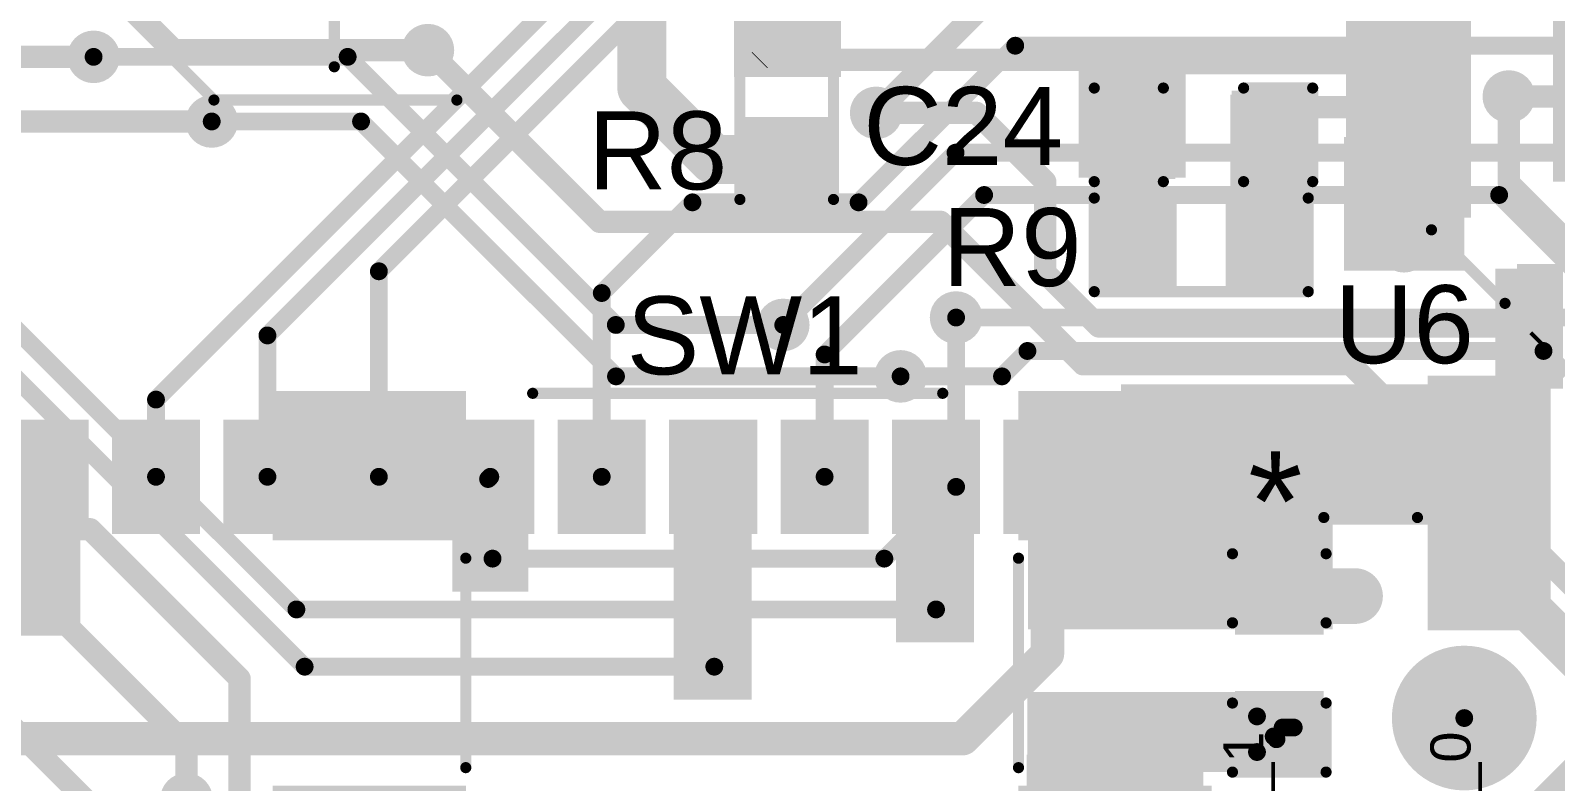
# Model space of a CAD drawing. Header units: millimetres. Extents: x -1.46 to 1.41, y -0.13 to 2.68.
# Drawn here: x -0.281 to 0.403, y 0.286 to 0.623 of the extents above; entities that cross this region are included whole.
import ezdxf

# ---------------------------------------------------------------- set-up
doc = ezdxf.new("R2010")
doc.units = ezdxf.units.MM
doc.header["$MEASUREMENT"] = 0
for name, color, linetype in [('BottomLayer', 5, 'Continuous'), ('BottomOverlay', 54, 'Continuous'), ('BottomPaste', 16, 'Continuous'), ('BottomSolder', 6, 'Continuous'), ('Mechanical2', 216, 'Continuous'), ('PadHoleLayer', 156, 'Continuous'), ('TopLayer', 1, 'Continuous'), ('TopOverlay', 2, 'Continuous'), ('TopPaste', 8, 'Continuous'), ('TopSolder', 216, 'Continuous'), ('ViaHoleLayer', 16, 'Continuous')]:
    doc.layers.add(name, color=color, linetype=linetype)
doc.styles.add('Arial', font='', dxfattribs={"height": 0.2})
doc.styles.get('Arial').set_extended_font_data('Arial')

# ---------------------------------------------------------------- blocks, each defined once
blk = doc.blocks.new('TACTILE_SWITCH_13MM_ACTUATOR_12')
at = {"layer": 'TopLayer'}
for points in [[(-0.20669, 0.11811), (-0.12795, 0.11811), (-0.12795, 0.05906), (-0.20669, 0.05906)], [(0.12795, 0.11811), (0.20669, 0.11811), (0.20669, 0.05906), (0.12795, 0.05906)], [(-0.20669, -0.05906), (-0.12795, -0.05906), (-0.12795, -0.11811), (-0.20669, -0.11811)], [(0.12795, -0.05906), (0.20669, -0.05906), (0.20669, -0.11811), (0.12795, -0.11811)]]:
    blk.add_hatch(color=1, dxfattribs=at).paths.add_polyline_path(points)
at = {"layer": 'TopPaste'}
for points in [[(-0.20669, 0.11811), (-0.12795, 0.11811), (-0.12795, 0.05906), (-0.20669, 0.05906)], [(0.12795, 0.11811), (0.20669, 0.11811), (0.20669, 0.05906), (0.12795, 0.05906)], [(-0.20669, -0.05906), (-0.12795, -0.05906), (-0.12795, -0.11811), (-0.20669, -0.11811)], [(0.12795, -0.05906), (0.20669, -0.05906), (0.20669, -0.11811), (0.12795, -0.11811)]]:
    blk.add_hatch(color=8, dxfattribs=at).paths.add_polyline_path(points)
at = {"layer": 'TopSolder'}
for points in [[(-0.21069, 0.12211), (-0.12395, 0.12211), (-0.12395, 0.05506), (-0.21069, 0.05506)], [(0.12395, 0.12211), (0.21069, 0.12211), (0.21069, 0.05506), (0.12395, 0.05506)], [(-0.21069, -0.05506), (-0.12395, -0.05506), (-0.12395, -0.12211), (-0.21069, -0.12211)], [(0.12395, -0.05506), (0.21069, -0.05506), (0.21069, -0.12211), (0.12395, -0.12211)]]:
    blk.add_hatch(color=216, dxfattribs=at).paths.add_polyline_path(points)
at = {"layer": 'TopOverlay', "const_width": 0.005}
for points in [[(0.094, 0.121), (-0.09, 0.121)], [(-0.124, 0.047), (-0.124, -0.047)], [(0.124, 0.047), (0.124, -0.047)], [(0.094, -0.121), (-0.09, -0.121)]]:
    blk.add_lwpolyline(points, dxfattribs=at)
at = {"layer": 'TopOverlay', "const_width": 0.0025}
for points in [[(-0.09125, 0.121, 1), (-0.08875, 0.121, 1)], [(0.09275, 0.121, 1), (0.09525, 0.121, 1)], [(-0.12525, 0.047, 1), (-0.12275, 0.047, 1)], [(0.12275, 0.047, 1), (0.12525, 0.047, 1)], [(-0.12525, -0.047, 1), (-0.12275, -0.047, 1)], [(0.12275, -0.047, 1), (0.12525, -0.047, 1)], [(-0.09125, -0.121, 1), (-0.08875, -0.121, 1)], [(0.09275, -0.121, 1), (0.09525, -0.121, 1)]]:
    blk.add_lwpolyline(points, format="xyb", close=True, dxfattribs=at)
blk = doc.blocks.new('RES0603_13')
at = {"layer": 'TopLayer'}
for points in [[(-0.015, 0.0175), (-0.015, -0.0175), (-0.045, -0.0175), (-0.045, 0.0175)], [(0.045, 0.0175), (0.045, -0.0175), (0.015, -0.0175), (0.015, 0.0175)]]:
    blk.add_hatch(color=1, dxfattribs=at).paths.add_polyline_path(points)
at = {"layer": 'TopPaste'}
for points in [[(-0.015, 0.0175), (-0.015, -0.0175), (-0.045, -0.0175), (-0.045, 0.0175)], [(0.045, 0.0175), (0.045, -0.0175), (0.015, -0.0175), (0.015, 0.0175)]]:
    blk.add_hatch(color=8, dxfattribs=at).paths.add_polyline_path(points)
at = {"layer": 'TopSolder'}
for points in [[(-0.011, 0.0215), (-0.011, -0.0215), (-0.049, -0.0215), (-0.049, 0.0215)], [(0.049, 0.0215), (0.049, -0.0215), (0.011, -0.0215), (0.011, 0.0215)]]:
    blk.add_hatch(color=216, dxfattribs=at).paths.add_polyline_path(points)
at = {"layer": 'TopOverlay', "const_width": 0.005}
for points in [[(-0.048, -0.021), (-0.048, 0.021)], [(-0.048, 0.021), (0.048, 0.021)], [(0.048, -0.021), (0.048, 0.021)], [(-0.048, -0.021), (0.048, -0.021)]]:
    blk.add_lwpolyline(points, dxfattribs=at)
at = {"layer": 'TopOverlay', "const_width": 0.0025}
for points in [[(-0.04925, 0.021, 1), (-0.04675, 0.021, 1)], [(-0.04925, 0.021, 1), (-0.04675, 0.021, 1)], [(0.04675, 0.021, 1), (0.04925, 0.021, 1)], [(0.04675, 0.021, 1), (0.04925, 0.021, 1)], [(-0.04925, -0.021, 1), (-0.04675, -0.021, 1)], [(-0.04925, -0.021, 1), (-0.04675, -0.021, 1)], [(0.04675, -0.021, 1), (0.04925, -0.021, 1)], [(0.04675, -0.021, 1), (0.04925, -0.021, 1)]]:
    blk.add_lwpolyline(points, format="xyb", close=True, dxfattribs=at)
blk = doc.blocks.new('CAP_0603_79')
at = {"layer": 'TopLayer'}
for points in [[(-0.015, 0.0175), (-0.015, -0.0175), (-0.045, -0.0175), (-0.045, 0.0175)], [(0.045, 0.0175), (0.045, -0.0175), (0.015, -0.0175), (0.015, 0.0175)]]:
    blk.add_hatch(color=1, dxfattribs=at).paths.add_polyline_path(points)
at = {"layer": 'TopPaste'}
for points in [[(-0.015, 0.0175), (-0.015, -0.0175), (-0.045, -0.0175), (-0.045, 0.0175)], [(0.045, 0.0175), (0.045, -0.0175), (0.015, -0.0175), (0.015, 0.0175)]]:
    blk.add_hatch(color=8, dxfattribs=at).paths.add_polyline_path(points)
at = {"layer": 'TopSolder'}
for points in [[(-0.01264, 0.01986), (-0.01264, -0.01986), (-0.04736, -0.01986), (-0.04736, 0.01986)], [(0.04736, 0.01986), (0.04736, -0.01986), (0.01264, -0.01986), (0.01264, 0.01986)]]:
    blk.add_hatch(color=216, dxfattribs=at).paths.add_polyline_path(points)
at = {"layer": 'TopOverlay', "const_width": 0.005}
for points in [[(-0.018, 0.021), (-0.049, 0.021)], [(-0.049, -0.021), (-0.049, 0.021)], [(0.049, 0.021), (0.018, 0.021)], [(0.049, -0.021), (0.049, 0.021)], [(-0.018, -0.021), (-0.049, -0.021)], [(0.049, -0.021), (0.018, -0.021)]]:
    blk.add_lwpolyline(points, dxfattribs=at)
at = {"layer": 'TopOverlay', "const_width": 0.0025}
for points in [[(-0.05025, 0.021, 1), (-0.04775, 0.021, 1)], [(-0.05025, 0.021, 1), (-0.04775, 0.021, 1)], [(-0.01925, 0.021, 1), (-0.01675, 0.021, 1)], [(0.01675, 0.021, 1), (0.01925, 0.021, 1)], [(0.04775, 0.021, 1), (0.05025, 0.021, 1)], [(0.04775, 0.021, 1), (0.05025, 0.021, 1)], [(-0.05025, -0.021, 1), (-0.04775, -0.021, 1)], [(-0.05025, -0.021, 1), (-0.04775, -0.021, 1)], [(-0.01925, -0.021, 1), (-0.01675, -0.021, 1)], [(0.01675, -0.021, 1), (0.01925, -0.021, 1)], [(0.04775, -0.021, 1), (0.05025, -0.021, 1)], [(0.04775, -0.021, 1), (0.05025, -0.021, 1)]]:
    blk.add_lwpolyline(points, format="xyb", close=True, dxfattribs=at)
blk = doc.blocks.new('C___0603_95')
at = {"layer": 'TopLayer'}
for points in [[(-0.015, 0.0175), (-0.015, -0.0175), (-0.045, -0.0175), (-0.045, 0.0175)], [(0.045, 0.0175), (0.045, -0.0175), (0.015, -0.0175), (0.015, 0.0175)]]:
    blk.add_hatch(color=1, dxfattribs=at).paths.add_polyline_path(points)
at = {"layer": 'TopPaste'}
for points in [[(-0.015, 0.0175), (-0.015, -0.0175), (-0.045, -0.0175), (-0.045, 0.0175)], [(0.045, 0.0175), (0.045, -0.0175), (0.015, -0.0175), (0.015, 0.0175)]]:
    blk.add_hatch(color=8, dxfattribs=at).paths.add_polyline_path(points)
at = {"layer": 'TopSolder'}
for points in [[(-0.01264, 0.01986), (-0.01264, -0.01986), (-0.04736, -0.01986), (-0.04736, 0.01986)], [(0.04736, 0.01986), (0.04736, -0.01986), (0.01264, -0.01986), (0.01264, 0.01986)]]:
    blk.add_hatch(color=216, dxfattribs=at).paths.add_polyline_path(points)
at = {"layer": 'TopOverlay', "const_width": 0.005}
for points in [[(-0.049, 0.021), (-0.018, 0.021)], [(-0.049, -0.021), (-0.049, 0.021)], [(0.018, 0.021), (0.049, 0.021)], [(0.049, -0.021), (0.049, 0.021)], [(-0.049, -0.021), (-0.018, -0.021)], [(0.018, -0.021), (0.049, -0.021)]]:
    blk.add_lwpolyline(points, dxfattribs=at)
at = {"layer": 'TopOverlay', "const_width": 0.0025}
for points in [[(-0.05025, 0.021, 1), (-0.04775, 0.021, 1)], [(-0.05025, 0.021, 1), (-0.04775, 0.021, 1)], [(-0.01925, 0.021, 1), (-0.01675, 0.021, 1)], [(0.01675, 0.021, 1), (0.01925, 0.021, 1)], [(0.04775, 0.021, 1), (0.05025, 0.021, 1)], [(0.04775, 0.021, 1), (0.05025, 0.021, 1)], [(-0.05025, -0.021, 1), (-0.04775, -0.021, 1)], [(-0.05025, -0.021, 1), (-0.04775, -0.021, 1)], [(-0.01925, -0.021, 1), (-0.01675, -0.021, 1)], [(0.01675, -0.021, 1), (0.01925, -0.021, 1)], [(0.04775, -0.021, 1), (0.05025, -0.021, 1)], [(0.04775, -0.021, 1), (0.05025, -0.021, 1)]]:
    blk.add_lwpolyline(points, format="xyb", close=True, dxfattribs=at)
blk = doc.blocks.new('M55_7012642R_B_121')
at = {"layer": 'BottomLayer'}
for points in [[(-0.42185, -0.04331), (-0.37461, -0.04331), (-0.37461, -0.14961), (-0.42185, -0.14961)], [(-0.28425, -0.12992), (-0.31575, -0.12992), (-0.31575, -0.08661), (-0.28425, -0.08661)], [(-0.23425, -0.12992), (-0.26575, -0.12992), (-0.26575, -0.08661), (-0.23425, -0.08661)], [(-0.18425, -0.12992), (-0.21575, -0.12992), (-0.21575, -0.08661), (-0.18425, -0.08661)], [(-0.13425, -0.12992), (-0.16575, -0.12992), (-0.16575, -0.08661), (-0.13425, -0.08661)], [(-0.08425, -0.12992), (-0.11575, -0.12992), (-0.11575, -0.08661), (-0.08425, -0.08661)], [(-0.03425, -0.12992), (-0.06575, -0.12992), (-0.06575, -0.08661), (-0.03425, -0.08661)], [(0.01575, -0.12992), (-0.01575, -0.12992), (-0.01575, -0.08661), (0.01575, -0.08661)], [(0.06575, -0.12992), (0.03425, -0.12992), (0.03425, -0.08661), (0.06575, -0.08661)], [(0.11575, -0.12992), (0.08425, -0.12992), (0.08425, -0.08661), (0.11575, -0.08661)], [(0.16575, -0.12992), (0.13425, -0.12992), (0.13425, -0.08661), (0.16575, -0.08661)], [(0.21575, -0.12992), (0.18425, -0.12992), (0.18425, -0.08661), (0.21575, -0.08661)], [(0.26575, -0.12992), (0.23425, -0.12992), (0.23425, -0.08661), (0.26575, -0.08661)]]:
    blk.add_hatch(color=5, dxfattribs=at).paths.add_polyline_path(points)
at = {"layer": 'BottomPaste'}
for points in [[(-0.42185, -0.04331), (-0.37461, -0.04331), (-0.37461, -0.14961), (-0.42185, -0.14961)], [(-0.28425, -0.12992), (-0.31575, -0.12992), (-0.31575, -0.08661), (-0.28425, -0.08661)], [(-0.23425, -0.12992), (-0.26575, -0.12992), (-0.26575, -0.08661), (-0.23425, -0.08661)], [(-0.18425, -0.12992), (-0.21575, -0.12992), (-0.21575, -0.08661), (-0.18425, -0.08661)], [(-0.13425, -0.12992), (-0.16575, -0.12992), (-0.16575, -0.08661), (-0.13425, -0.08661)], [(-0.08425, -0.12992), (-0.11575, -0.12992), (-0.11575, -0.08661), (-0.08425, -0.08661)], [(-0.03425, -0.12992), (-0.06575, -0.12992), (-0.06575, -0.08661), (-0.03425, -0.08661)], [(0.01575, -0.12992), (-0.01575, -0.12992), (-0.01575, -0.08661), (0.01575, -0.08661)], [(0.06575, -0.12992), (0.03425, -0.12992), (0.03425, -0.08661), (0.06575, -0.08661)], [(0.11575, -0.12992), (0.08425, -0.12992), (0.08425, -0.08661), (0.11575, -0.08661)], [(0.16575, -0.12992), (0.13425, -0.12992), (0.13425, -0.08661), (0.16575, -0.08661)], [(0.21575, -0.12992), (0.18425, -0.12992), (0.18425, -0.08661), (0.21575, -0.08661)], [(0.26575, -0.12992), (0.23425, -0.12992), (0.23425, -0.08661), (0.26575, -0.08661)]]:
    blk.add_hatch(color=16, dxfattribs=at).paths.add_polyline_path(points)
at = {"layer": 'BottomSolder'}
h = blk.add_hatch(color=6, dxfattribs=at)
edge = h.paths.add_edge_path()
edge.add_arc((-0.38701, 0), 0.004, 0, 360)
for points in [[(-0.42585, -0.03931), (-0.37061, -0.03931), (-0.37061, -0.15361), (-0.42585, -0.15361)], [(-0.28025, -0.13392), (-0.31975, -0.13392), (-0.31975, -0.08261), (-0.28025, -0.08261)], [(-0.23025, -0.13392), (-0.26975, -0.13392), (-0.26975, -0.08261), (-0.23025, -0.08261)], [(-0.18025, -0.13392), (-0.21975, -0.13392), (-0.21975, -0.08261), (-0.18025, -0.08261)], [(-0.13025, -0.13392), (-0.16975, -0.13392), (-0.16975, -0.08261), (-0.13025, -0.08261)], [(-0.08025, -0.13392), (-0.11975, -0.13392), (-0.11975, -0.08261), (-0.08025, -0.08261)], [(-0.03025, -0.13392), (-0.06975, -0.13392), (-0.06975, -0.08261), (-0.03025, -0.08261)], [(0.01975, -0.13392), (-0.01975, -0.13392), (-0.01975, -0.08261), (0.01975, -0.08261)], [(0.06975, -0.13392), (0.03025, -0.13392), (0.03025, -0.08261), (0.06975, -0.08261)], [(0.11975, -0.13392), (0.08025, -0.13392), (0.08025, -0.08261), (0.11975, -0.08261)], [(0.16975, -0.13392), (0.13025, -0.13392), (0.13025, -0.08261), (0.16975, -0.08261)], [(0.21975, -0.13392), (0.18025, -0.13392), (0.18025, -0.08261), (0.21975, -0.08261)], [(0.26975, -0.13392), (0.23025, -0.13392), (0.23025, -0.08261), (0.26975, -0.08261)]]:
    blk.add_hatch(color=6, dxfattribs=at).paths.add_polyline_path(points)
at = {"layer": 'PadHoleLayer'}
h = blk.add_hatch(color=156, dxfattribs=at)
edge = h.paths.add_edge_path()
edge.add_arc((-0.38701, 0), 0.03248, 0, 360)
at = {"layer": 'TopSolder'}
h = blk.add_hatch(color=216, dxfattribs=at)
edge = h.paths.add_edge_path()
edge.add_arc((-0.38701, 0), 0.004, 0, 360)
at = {"layer": 'BottomOverlay', "const_width": 0.005}
blk.add_lwpolyline([(-0.324, -0.09), (-0.366, -0.09)], dxfattribs=at)
at = {"layer": 'BottomOverlay', "const_width": 0.0025}
for points in [[(-0.36725, -0.09, 1), (-0.36475, -0.09, 1)], [(-0.32525, -0.09, 1), (-0.32275, -0.09, 1)]]:
    blk.add_lwpolyline(points, format="xyb", close=True, dxfattribs=at)
blk = doc.blocks.new('PRT_10474_125')
at = {"layer": 'TopOverlay', "const_width": 0.005}
for points in [[(-0.266, 0.109), (-0.318, 0.057)], [(-0.318, 0.057), (-0.318, -0.052)], [(-0.30308, 0.003), (-0.26208, 0.003)], [(-0.318, -0.052), (-0.266, -0.104)]]:
    blk.add_lwpolyline(points, dxfattribs=at)
at = {"layer": 'TopOverlay', "const_width": 0.0025}
for points in [[(-0.31925, 0.057, 1), (-0.31675, 0.057, 1)], [(-0.31925, 0.057, 1), (-0.31675, 0.057, 1)], [(-0.30433, 0.003, 1), (-0.30183, 0.003, 1)], [(-0.31925, -0.052, 1), (-0.31675, -0.052, 1)], [(-0.31925, -0.052, 1), (-0.31675, -0.052, 1)]]:
    blk.add_lwpolyline(points, format="xyb", close=True, dxfattribs=at)
blk = doc.blocks.new('RES0603_134')
at = {"layer": 'TopLayer'}
for points in [[(-0.015, 0.0175), (-0.015, -0.0175), (-0.045, -0.0175), (-0.045, 0.0175)], [(0.045, 0.0175), (0.045, -0.0175), (0.015, -0.0175), (0.015, 0.0175)]]:
    blk.add_hatch(color=1, dxfattribs=at).paths.add_polyline_path(points)
at = {"layer": 'TopPaste'}
for points in [[(-0.015, 0.0175), (-0.015, -0.0175), (-0.045, -0.0175), (-0.045, 0.0175)], [(0.045, 0.0175), (0.045, -0.0175), (0.015, -0.0175), (0.015, 0.0175)]]:
    blk.add_hatch(color=8, dxfattribs=at).paths.add_polyline_path(points)
at = {"layer": 'TopSolder'}
for points in [[(-0.011, 0.0215), (-0.011, -0.0215), (-0.049, -0.0215), (-0.049, 0.0215)], [(0.049, 0.0215), (0.049, -0.0215), (0.011, -0.0215), (0.011, 0.0215)]]:
    blk.add_hatch(color=216, dxfattribs=at).paths.add_polyline_path(points)
at = {"layer": 'TopOverlay', "const_width": 0.005}
for points in [[(-0.048, 0.021), (0.048, 0.021)], [(-0.048, 0.021), (-0.048, -0.021)], [(0.048, 0.021), (0.048, -0.021)], [(-0.048, -0.021), (0.048, -0.021)]]:
    blk.add_lwpolyline(points, dxfattribs=at)
at = {"layer": 'TopOverlay', "const_width": 0.0025}
for points in [[(-0.04925, 0.021, 1), (-0.04675, 0.021, 1)], [(-0.04925, 0.021, 1), (-0.04675, 0.021, 1)], [(0.04675, 0.021, 1), (0.04925, 0.021, 1)], [(0.04675, 0.021, 1), (0.04925, 0.021, 1)], [(-0.04925, -0.021, 1), (-0.04675, -0.021, 1)], [(-0.04925, -0.021, 1), (-0.04675, -0.021, 1)], [(0.04675, -0.021, 1), (0.04925, -0.021, 1)], [(0.04675, -0.021, 1), (0.04925, -0.021, 1)]]:
    blk.add_lwpolyline(points, format="xyb", close=True, dxfattribs=at)
blk = doc.blocks.new('48_TQFP_EP__7X7__158')
at = {"layer": 'TopLayer'}
for points in [[(-0.14331, -0.02323), (-0.14331, -0.03583), (-0.19134, -0.03583), (-0.19134, -0.02323)], [(-0.14331, -0.04291), (-0.14331, -0.05551), (-0.19134, -0.05551), (-0.19134, -0.04291)], [(-0.14331, -0.0626), (-0.14331, -0.0752), (-0.19134, -0.0752), (-0.19134, -0.0626)], [(-0.14331, -0.08228), (-0.14331, -0.09488), (-0.19134, -0.09488), (-0.19134, -0.08228)], [(-0.14331, -0.10197), (-0.14331, -0.11457), (-0.19134, -0.11457), (-0.19134, -0.10197)], [(-0.10197, -0.14331), (-0.10197, -0.19134), (-0.11457, -0.19134), (-0.11457, -0.14331)]]:
    blk.add_hatch(color=1, dxfattribs=at).paths.add_polyline_path(points)
at = {"layer": 'TopPaste'}
for points in [[(-0.14331, -0.02323), (-0.14331, -0.03583), (-0.19134, -0.03583), (-0.19134, -0.02323)], [(-0.14331, -0.04291), (-0.14331, -0.05551), (-0.19134, -0.05551), (-0.19134, -0.04291)], [(-0.14331, -0.0626), (-0.14331, -0.0752), (-0.19134, -0.0752), (-0.19134, -0.0626)], [(-0.14331, -0.08228), (-0.14331, -0.09488), (-0.19134, -0.09488), (-0.19134, -0.08228)], [(-0.14331, -0.10197), (-0.14331, -0.11457), (-0.19134, -0.11457), (-0.19134, -0.10197)], [(-0.10197, -0.14331), (-0.10197, -0.19134), (-0.11457, -0.19134), (-0.11457, -0.14331)]]:
    blk.add_hatch(color=8, dxfattribs=at).paths.add_polyline_path(points)
at = {"layer": 'TopSolder'}
for points in [[(0.10243, 0.10243), (0.10243, -0.10243), (-0.10243, -0.10243), (-0.10243, 0.10243)], [(-0.13931, -0.01923), (-0.13931, -0.03983), (-0.19534, -0.03983), (-0.19534, -0.01923)], [(-0.13931, -0.03891), (-0.13931, -0.05951), (-0.19534, -0.05951), (-0.19534, -0.03891)], [(-0.13931, -0.0586), (-0.13931, -0.0792), (-0.19534, -0.0792), (-0.19534, -0.0586)], [(-0.13931, -0.07828), (-0.13931, -0.09888), (-0.19534, -0.09888), (-0.19534, -0.07828)], [(-0.13931, -0.09797), (-0.13931, -0.11857), (-0.19534, -0.11857), (-0.19534, -0.09797)], [(-0.09797, -0.13931), (-0.09797, -0.19534), (-0.11857, -0.19534), (-0.11857, -0.13931)]]:
    blk.add_hatch(color=216, dxfattribs=at).paths.add_polyline_path(points)
at = {"layer": 'TopOverlay', "const_width": 0.005}
blk.add_lwpolyline([(-0.157, -0.124), (-0.124, -0.157)], dxfattribs=at)
at = {"layer": 'TopOverlay', "const_width": 0.0025}
for points in [[(-0.15825, -0.124, 1), (-0.15575, -0.124, 1)], [(-0.12525, -0.157, 1), (-0.12275, -0.157, 1)]]:
    blk.add_lwpolyline(points, format="xyb", close=True, dxfattribs=at)

msp = doc.modelspace()

# ---------------------------------------------------------------- hatches: boundary and pattern name
at = {"layer": 'BottomLayer'}
h = msp.add_hatch(color=5, dxfattribs=at)
edge = h.paths.add_edge_path()
edge.add_arc((-0.253, 0.611), 0.01181, 0, 360)
h = msp.add_hatch(color=5, dxfattribs=at)
edge = h.paths.add_edge_path()
edge.add_arc((-0.103, 0.614), 0.01181, 0, 360)
h = msp.add_hatch(color=5, dxfattribs=at)
edge = h.paths.add_edge_path()
edge.add_arc((0.382, 0.59319), 0.01181, 0, 360)
h = msp.add_hatch(color=5, dxfattribs=at)
edge = h.paths.add_edge_path()
edge.add_arc((0.09814, 0.58586), 0.01181, 0, 360)
h = msp.add_hatch(color=5, dxfattribs=at)
edge = h.paths.add_edge_path()
edge.add_arc((-0.2, 0.582), 0.01181, 0, 360)
h = msp.add_hatch(color=5, dxfattribs=at)
edge = h.paths.add_edge_path()
edge.add_arc((0.214, 0.526), 0.01181, 0, 360)
h = msp.add_hatch(color=5, dxfattribs=at)
edge = h.paths.add_edge_path()
edge.add_arc((0.335, 0.526), 0.01181, 0, 360)
h = msp.add_hatch(color=5, dxfattribs=at)
edge = h.paths.add_edge_path()
edge.add_arc((0.05644, 0.49069), 0.01181, 0, 360)
h = msp.add_hatch(color=5, dxfattribs=at)
edge = h.paths.add_edge_path()
edge.add_arc((0.134, 0.494), 0.01181, 0, 360)
h = msp.add_hatch(color=5, dxfattribs=at)
edge = h.paths.add_edge_path()
edge.add_arc((0.10909, 0.4676), 0.01181, 0, 360)
for points in [[(0.208, 0.401), (0.397, 0.401), (0.397, 0.464), (0.208, 0.464)], [(-0.058, 0.445), (-0.092, 0.445), (-0.092, 0.371), (-0.058, 0.371)], [(0.04225, 0.445), (0.00725, 0.445), (0.00725, 0.3225), (0.04225, 0.3225)], [(-0.259, 0.444), (-0.293, 0.444), (-0.293, 0.35119), (-0.259, 0.35119)], [(0.142, 0.444), (0.107, 0.444), (0.107, 0.34819), (0.142, 0.34819)]]:
    msp.add_hatch(color=5, dxfattribs=at).paths.add_polyline_path(points)
h = msp.add_hatch(color=5, dxfattribs=at)
edge = h.paths.add_edge_path()
edge.add_arc((0.28, 0.441), 0.01181, 0, 360)
h = msp.add_hatch(color=5, dxfattribs=at)
edge = h.paths.add_edge_path()
edge.add_arc((-0.074, 0.38581), 0.01181, 0, 360)
h = msp.add_hatch(color=5, dxfattribs=at)
edge = h.paths.add_edge_path()
edge.add_arc((-0.275, 0.366), 0.01181, 0, 360)
h = msp.add_hatch(color=5, dxfattribs=at)
edge = h.paths.add_edge_path()
edge.add_arc((0.313, 0.369), 0.01181, 0, 360)
h = msp.add_hatch(color=5, dxfattribs=at)
edge = h.paths.add_edge_path()
edge.add_arc((0.125, 0.363), 0.01181, 0, 360)
h = msp.add_hatch(color=5, dxfattribs=at)
edge = h.paths.add_edge_path()
edge.add_arc((0.0255, 0.33731), 0.01181, 0, 360)
h = msp.add_hatch(color=5, dxfattribs=at)
edge = h.paths.add_edge_path()
edge.add_arc((-0.21132, 0.27781), 0.01181, 0, 360)
at = {"layer": 'BottomSolder'}
h = msp.add_hatch(color=6, dxfattribs=at)
edge = h.paths.add_edge_path()
edge.add_arc((-0.253, 0.611), 0.00591, 0, 360)
h = msp.add_hatch(color=6, dxfattribs=at)
edge = h.paths.add_edge_path()
edge.add_arc((-0.103, 0.614), 0.00591, 0, 360)
h = msp.add_hatch(color=6, dxfattribs=at)
edge = h.paths.add_edge_path()
edge.add_arc((0.382, 0.59319), 0.00591, 0, 360)
h = msp.add_hatch(color=6, dxfattribs=at)
edge = h.paths.add_edge_path()
edge.add_arc((0.09814, 0.58586), 0.00591, 0, 360)
h = msp.add_hatch(color=6, dxfattribs=at)
edge = h.paths.add_edge_path()
edge.add_arc((-0.2, 0.582), 0.00591, 0, 360)
h = msp.add_hatch(color=6, dxfattribs=at)
edge = h.paths.add_edge_path()
edge.add_arc((0.214, 0.526), 0.00591, 0, 360)
h = msp.add_hatch(color=6, dxfattribs=at)
edge = h.paths.add_edge_path()
edge.add_arc((0.335, 0.526), 0.00591, 0, 360)
h = msp.add_hatch(color=6, dxfattribs=at)
edge = h.paths.add_edge_path()
edge.add_arc((0.134, 0.494), 0.00591, 0, 360)
h = msp.add_hatch(color=6, dxfattribs=at)
edge = h.paths.add_edge_path()
edge.add_arc((0.05644, 0.49069), 0.00591, 0, 360)
h = msp.add_hatch(color=6, dxfattribs=at)
edge = h.paths.add_edge_path()
edge.add_arc((0.10909, 0.4676), 0.00591, 0, 360)
h = msp.add_hatch(color=6, dxfattribs=at)
edge = h.paths.add_edge_path()
edge.add_arc((0.28, 0.441), 0.00591, 0, 360)
h = msp.add_hatch(color=6, dxfattribs=at)
edge = h.paths.add_edge_path()
edge.add_arc((-0.074, 0.38581), 0.00591, 0, 360)
h = msp.add_hatch(color=6, dxfattribs=at)
edge = h.paths.add_edge_path()
edge.add_arc((-0.275, 0.366), 0.00591, 0, 360)
h = msp.add_hatch(color=6, dxfattribs=at)
edge = h.paths.add_edge_path()
edge.add_arc((0.313, 0.369), 0.00591, 0, 360)
h = msp.add_hatch(color=6, dxfattribs=at)
edge = h.paths.add_edge_path()
edge.add_arc((0.125, 0.363), 0.00591, 0, 360)
h = msp.add_hatch(color=6, dxfattribs=at)
edge = h.paths.add_edge_path()
edge.add_arc((0.0255, 0.33731), 0.00591, 0, 360)
at = {"layer": 'TopLayer'}
for points in [[(0.03429, 0.602), (0.08229, 0.602), (0.08229, 0.647), (0.03429, 0.647)], [(0.189, 0.55683), (0.237, 0.55683), (0.237, 0.61467), (0.189, 0.61467)], [(0.257, 0.509), (0.292, 0.509), (0.292, 0.594), (0.257, 0.594)], [(0.308, 0.515), (0.362, 0.515), (0.362, 0.575), (0.308, 0.575)], [(0.376, 0.464), (0.402, 0.464), (0.402, 0.516), (0.376, 0.516)], [(0.1662, 0.354), (0.303, 0.354), (0.303, 0.457), (0.1662, 0.457)], [(0.166, 0.29), (0.298, 0.29), (0.298, 0.326), (0.166, 0.326)], [(0.1657, 0.25078), (0.245, 0.25078), (0.245, 0.29778), (0.1657, 0.29778)]]:
    msp.add_hatch(color=1, dxfattribs=at).paths.add_polyline_path(points)
h = msp.add_hatch(color=1, dxfattribs=at)
edge = h.paths.add_edge_path()
edge.add_arc((-0.253, 0.611), 0.01181, 0, 360)
h = msp.add_hatch(color=1, dxfattribs=at)
edge = h.paths.add_edge_path()
edge.add_arc((-0.103, 0.614), 0.01181, 0, 360)
h = msp.add_hatch(color=1, dxfattribs=at)
edge = h.paths.add_edge_path()
edge.add_arc((0.382, 0.59319), 0.01181, 0, 360)
h = msp.add_hatch(color=1, dxfattribs=at)
edge = h.paths.add_edge_path()
edge.add_arc((0.09814, 0.58586), 0.01181, 0, 360)
h = msp.add_hatch(color=1, dxfattribs=at)
edge = h.paths.add_edge_path()
edge.add_arc((-0.2, 0.582), 0.01181, 0, 360)
h = msp.add_hatch(color=1, dxfattribs=at)
edge = h.paths.add_edge_path()
edge.add_arc((0.214, 0.526), 0.01181, 0, 360)
h = msp.add_hatch(color=1, dxfattribs=at)
edge = h.paths.add_edge_path()
edge.add_arc((0.335, 0.526), 0.01181, 0, 360)
h = msp.add_hatch(color=1, dxfattribs=at)
edge = h.paths.add_edge_path()
edge.add_arc((0.05644, 0.49069), 0.01181, 0, 360)
h = msp.add_hatch(color=1, dxfattribs=at)
edge = h.paths.add_edge_path()
edge.add_arc((0.134, 0.494), 0.01181, 0, 360)
h = msp.add_hatch(color=1, dxfattribs=at)
edge = h.paths.add_edge_path()
edge.add_arc((0.10909, 0.4676), 0.01181, 0, 360)
h = msp.add_hatch(color=1, dxfattribs=at)
edge = h.paths.add_edge_path()
edge.add_arc((0.28, 0.441), 0.01181, 0, 360)
h = msp.add_hatch(color=1, dxfattribs=at)
edge = h.paths.add_edge_path()
edge.add_arc((-0.074, 0.38581), 0.01181, 0, 360)
h = msp.add_hatch(color=1, dxfattribs=at)
edge = h.paths.add_edge_path()
edge.add_arc((-0.275, 0.366), 0.01181, 0, 360)
h = msp.add_hatch(color=1, dxfattribs=at)
edge = h.paths.add_edge_path()
edge.add_arc((0.313, 0.369), 0.01181, 0, 360)
h = msp.add_hatch(color=1, dxfattribs=at)
edge = h.paths.add_edge_path()
edge.add_arc((0.125, 0.363), 0.01181, 0, 360)
h = msp.add_hatch(color=1, dxfattribs=at)
edge = h.paths.add_edge_path()
edge.add_arc((0.0255, 0.33731), 0.01181, 0, 360)
h = msp.add_hatch(color=1, dxfattribs=at)
edge = h.paths.add_edge_path()
edge.add_arc((-0.21132, 0.27781), 0.01181, 0, 360)
at = {"layer": 'TopSolder'}
h = msp.add_hatch(color=216, dxfattribs=at)
edge = h.paths.add_edge_path()
edge.add_arc((-0.253, 0.611), 0.00591, 0, 360)
h = msp.add_hatch(color=216, dxfattribs=at)
edge = h.paths.add_edge_path()
edge.add_arc((-0.103, 0.614), 0.00591, 0, 360)
h = msp.add_hatch(color=216, dxfattribs=at)
edge = h.paths.add_edge_path()
edge.add_arc((0.382, 0.59319), 0.00591, 0, 360)
h = msp.add_hatch(color=216, dxfattribs=at)
edge = h.paths.add_edge_path()
edge.add_arc((0.09814, 0.58586), 0.00591, 0, 360)
h = msp.add_hatch(color=216, dxfattribs=at)
edge = h.paths.add_edge_path()
edge.add_arc((-0.2, 0.582), 0.00591, 0, 360)
h = msp.add_hatch(color=216, dxfattribs=at)
edge = h.paths.add_edge_path()
edge.add_arc((0.214, 0.526), 0.00591, 0, 360)
h = msp.add_hatch(color=216, dxfattribs=at)
edge = h.paths.add_edge_path()
edge.add_arc((0.335, 0.526), 0.00591, 0, 360)
h = msp.add_hatch(color=216, dxfattribs=at)
edge = h.paths.add_edge_path()
edge.add_arc((0.134, 0.494), 0.00591, 0, 360)
h = msp.add_hatch(color=216, dxfattribs=at)
edge = h.paths.add_edge_path()
edge.add_arc((0.05644, 0.49069), 0.00591, 0, 360)
h = msp.add_hatch(color=216, dxfattribs=at)
edge = h.paths.add_edge_path()
edge.add_arc((0.10909, 0.4676), 0.00591, 0, 360)
h = msp.add_hatch(color=216, dxfattribs=at)
edge = h.paths.add_edge_path()
edge.add_arc((0.28, 0.441), 0.00591, 0, 360)
h = msp.add_hatch(color=216, dxfattribs=at)
edge = h.paths.add_edge_path()
edge.add_arc((-0.074, 0.38581), 0.00591, 0, 360)
h = msp.add_hatch(color=216, dxfattribs=at)
edge = h.paths.add_edge_path()
edge.add_arc((-0.275, 0.366), 0.00591, 0, 360)
h = msp.add_hatch(color=216, dxfattribs=at)
edge = h.paths.add_edge_path()
edge.add_arc((0.313, 0.369), 0.00591, 0, 360)
h = msp.add_hatch(color=216, dxfattribs=at)
edge = h.paths.add_edge_path()
edge.add_arc((0.125, 0.363), 0.00591, 0, 360)
h = msp.add_hatch(color=216, dxfattribs=at)
edge = h.paths.add_edge_path()
edge.add_arc((0.0255, 0.33731), 0.00591, 0, 360)
at = {"layer": 'ViaHoleLayer'}
h = msp.add_hatch(color=16, dxfattribs=at)
edge = h.paths.add_edge_path()
edge.add_arc((-0.253, 0.611), 0.00591, 0, 360)
h = msp.add_hatch(color=16, dxfattribs=at)
edge = h.paths.add_edge_path()
edge.add_arc((-0.103, 0.614), 0.00591, 0, 360)
h = msp.add_hatch(color=16, dxfattribs=at)
edge = h.paths.add_edge_path()
edge.add_arc((0.382, 0.59319), 0.00591, 0, 360)
h = msp.add_hatch(color=16, dxfattribs=at)
edge = h.paths.add_edge_path()
edge.add_arc((0.09814, 0.58586), 0.00591, 0, 360)
h = msp.add_hatch(color=16, dxfattribs=at)
edge = h.paths.add_edge_path()
edge.add_arc((-0.2, 0.582), 0.00591, 0, 360)
h = msp.add_hatch(color=16, dxfattribs=at)
edge = h.paths.add_edge_path()
edge.add_arc((0.214, 0.526), 0.00591, 0, 360)
h = msp.add_hatch(color=16, dxfattribs=at)
edge = h.paths.add_edge_path()
edge.add_arc((0.335, 0.526), 0.00591, 0, 360)
h = msp.add_hatch(color=16, dxfattribs=at)
edge = h.paths.add_edge_path()
edge.add_arc((0.134, 0.494), 0.00591, 0, 360)
h = msp.add_hatch(color=16, dxfattribs=at)
edge = h.paths.add_edge_path()
edge.add_arc((0.05644, 0.49069), 0.00591, 0, 360)
h = msp.add_hatch(color=16, dxfattribs=at)
edge = h.paths.add_edge_path()
edge.add_arc((0.10909, 0.4676), 0.00591, 0, 360)
h = msp.add_hatch(color=16, dxfattribs=at)
edge = h.paths.add_edge_path()
edge.add_arc((0.28, 0.441), 0.00591, 0, 360)
h = msp.add_hatch(color=16, dxfattribs=at)
edge = h.paths.add_edge_path()
edge.add_arc((-0.074, 0.38581), 0.00591, 0, 360)
h = msp.add_hatch(color=16, dxfattribs=at)
edge = h.paths.add_edge_path()
edge.add_arc((-0.275, 0.366), 0.00591, 0, 360)
h = msp.add_hatch(color=16, dxfattribs=at)
edge = h.paths.add_edge_path()
edge.add_arc((0.313, 0.369), 0.00591, 0, 360)
h = msp.add_hatch(color=16, dxfattribs=at)
edge = h.paths.add_edge_path()
edge.add_arc((0.125, 0.363), 0.00591, 0, 360)
h = msp.add_hatch(color=16, dxfattribs=at)
edge = h.paths.add_edge_path()
edge.add_arc((0.0255, 0.33731), 0.00591, 0, 360)

# ---------------------------------------------------------------- linework, layer by layer
at = {"layer": 'BottomLayer'}
for points, const_width in [([(-0.225, 0.45718), (0.07982, 0.762)], 0.008), ([(-0.175, 0.48597), (0.08512, 0.74609)], 0.008), ([(-0.125, 0.51476), (0.09133, 0.73109)], 0.008), ([(-0.308, 0.705), (-0.217, 0.614)], 0.01), ([(0.09814, 0.58586), (0.15028, 0.638)], 0.01), ([(-0.3, 0.611), (-0.253, 0.611)], 0.01), ([(-0.217, 0.614), (-0.103, 0.614)], 0.01), ([(0.09024, 0.5457), (0.16054, 0.616)], 0.008), ([(0.16054, 0.616), (0.63356, 0.616)], 0.008), ([(0.382, 0.59319), (0.48412, 0.59319)], 0.01), ([(-0.306, 0.582), (-0.2, 0.582)], 0.01), ([(0.05644, 0.49069), (0.13375, 0.568)], 0.008), ([(0.13375, 0.568), (0.544, 0.568)], 0.008), ([(-0.025, 0.505), (0.0157, 0.5457)], 0.008), ([(0.0157, 0.5457), (0.09024, 0.5457)], 0.008), ([(0.075, 0.47743), (0.14657, 0.549)], 0.008), ([(0.14657, 0.549), (0.37766, 0.549)], 0.008), ([(0.37766, 0.549), (0.43166, 0.495)], 0.008), ([(-0.125, 0.42253), (-0.125, 0.51476)], 0.008), ([(-0.025, 0.42253), (-0.025, 0.505)], 0.008), ([(0.134, 0.494), (0.41, 0.494)], 0.008), ([(-0.175, 0.42253), (-0.175, 0.48597)], 0.008), ([(0.075, 0.42253), (0.075, 0.47743)], 0.008), ([(0.1546, 0.4676), (0.166, 0.479)], 0.008), ([(0.166, 0.479), (0.39756, 0.479)], 0.008), ([(0.39756, 0.479), (0.408, 0.46856)], 0.008), ([(0.10909, 0.4676), (0.1546, 0.4676)], 0.008), ([(-0.225, 0.42253), (-0.225, 0.45718)], 0.008), ([(-0.275, 0.366), (-0.275, 0.42253)], 0.012), ([(-0.074, 0.38581), (-0.074, 0.42153)], 0.012), ([(-0.076, 0.42153), (-0.075, 0.42253)], 0.008), ([(0.025, 0.42253), (0.02525, 0.42228)], 0.012), ([(0.02525, 0.33156), (0.02525, 0.42228)], 0.012), ([(0.125, 0.363), (0.125, 0.42253)], 0.012), ([(0.175, 0.343), (0.175, 0.42253)], 0.015), ([(0.37323, 0.38119), (0.37323, 0.41071)], 0.02), ([(0.37323, 0.38119), (0.42282, 0.33159)], 0.02), ([(0.125, 0.357), (0.125, 0.363)], 0.012), ([(0.137, 0.305), (0.175, 0.343)], 0.015), ([(0.02525, 0.33156), (0.0255, 0.33131)], 0.012), ([(-0.306, 0.305), (0.137, 0.305)], 0.015), ([(0.37323, 0.24733), (0.42282, 0.29692)], 0.02)]:
    msp.add_lwpolyline(points, dxfattribs=dict(at, const_width=const_width))
for points, const_width in [([(-0.2555, 0.611, 1), (-0.2505, 0.611, 1)], 0.005), ([(-0.2195, 0.614, 1), (-0.2145, 0.614, 1)], 0.005), ([(-0.2195, 0.614, 1), (-0.2145, 0.614, 1)], 0.005), ([(-0.1055, 0.614, 1), (-0.1005, 0.614, 1)], 0.005), ([(0.15854, 0.616, 1), (0.16254, 0.616, 1)], 0.004), ([(0.15854, 0.616, 1), (0.16254, 0.616, 1)], 0.004), ([(0.3795, 0.59319, 1), (0.3845, 0.59319, 1)], 0.005), ([(0.09564, 0.58586, 1), (0.10064, 0.58586, 1)], 0.005), ([(-0.2025, 0.582, 1), (-0.1975, 0.582, 1)], 0.005), ([(0.13175, 0.568, 1), (0.13575, 0.568, 1)], 0.004), ([(0.13175, 0.568, 1), (0.13575, 0.568, 1)], 0.004), ([(0.0137, 0.5457, 1), (0.0177, 0.5457, 1)], 0.004), ([(0.0137, 0.5457, 1), (0.0177, 0.5457, 1)], 0.004), ([(0.08824, 0.5457, 1), (0.09224, 0.5457, 1)], 0.004), ([(0.08824, 0.5457, 1), (0.09224, 0.5457, 1)], 0.004), ([(0.14457, 0.549, 1), (0.14857, 0.549, 1)], 0.004), ([(0.14457, 0.549, 1), (0.14857, 0.549, 1)], 0.004), ([(0.37566, 0.549, 1), (0.37966, 0.549, 1)], 0.004), ([(0.37566, 0.549, 1), (0.37966, 0.549, 1)], 0.004), ([(-0.127, 0.51476, 1), (-0.123, 0.51476, 1)], 0.004), ([(-0.127, 0.51476, 1), (-0.123, 0.51476, 1)], 0.004), ([(-0.027, 0.505, 1), (-0.023, 0.505, 1)], 0.004), ([(-0.027, 0.505, 1), (-0.023, 0.505, 1)], 0.004), ([(0.05444, 0.49069, 1), (0.05844, 0.49069, 1)], 0.004), ([(0.132, 0.494, 1), (0.136, 0.494, 1)], 0.004), ([(-0.177, 0.48597, 1), (-0.173, 0.48597, 1)], 0.004), ([(-0.177, 0.48597, 1), (-0.173, 0.48597, 1)], 0.004), ([(0.073, 0.47743, 1), (0.077, 0.47743, 1)], 0.004), ([(0.073, 0.47743, 1), (0.077, 0.47743, 1)], 0.004), ([(0.164, 0.479, 1), (0.168, 0.479, 1)], 0.004), ([(0.164, 0.479, 1), (0.168, 0.479, 1)], 0.004), ([(0.39556, 0.479, 1), (0.39956, 0.479, 1)], 0.004), ([(0.39556, 0.479, 1), (0.39956, 0.479, 1)], 0.004), ([(0.10709, 0.4676, 1), (0.11109, 0.4676, 1)], 0.004), ([(0.1526, 0.4676, 1), (0.1566, 0.4676, 1)], 0.004), ([(0.1526, 0.4676, 1), (0.1566, 0.4676, 1)], 0.004), ([(-0.227, 0.45718, 1), (-0.223, 0.45718, 1)], 0.004), ([(-0.227, 0.45718, 1), (-0.223, 0.45718, 1)], 0.004), ([(-0.278, 0.42253, 1), (-0.272, 0.42253, 1)], 0.006), ([(-0.227, 0.42253, 1), (-0.223, 0.42253, 1)], 0.004), ([(-0.177, 0.42253, 1), (-0.173, 0.42253, 1)], 0.004), ([(-0.127, 0.42253, 1), (-0.123, 0.42253, 1)], 0.004), ([(-0.077, 0.42153, 1), (-0.071, 0.42153, 1)], 0.006), ([(-0.078, 0.42153, 1), (-0.074, 0.42153, 1)], 0.004), ([(-0.077, 0.42253, 1), (-0.073, 0.42253, 1)], 0.004), ([(-0.027, 0.42253, 1), (-0.023, 0.42253, 1)], 0.004), ([(0.022, 0.42253, 1), (0.028, 0.42253, 1)], 0.006), ([(0.02225, 0.42228, 1), (0.02825, 0.42228, 1)], 0.006), ([(0.02225, 0.42228, 1), (0.02825, 0.42228, 1)], 0.006), ([(0.073, 0.42253, 1), (0.077, 0.42253, 1)], 0.004), ([(0.122, 0.42253, 1), (0.128, 0.42253, 1)], 0.006), ([(0.17125, 0.42253, 1), (0.17875, 0.42253, 1)], 0.0075), ([(0.36823, 0.41071, 1), (0.37823, 0.41071, 1)], 0.01), ([(-0.077, 0.38581, 1), (-0.071, 0.38581, 1)], 0.006), ([(0.36823, 0.38119, 1), (0.37823, 0.38119, 1)], 0.01), ([(0.36823, 0.38119, 1), (0.37823, 0.38119, 1)], 0.01), ([(-0.278, 0.366, 1), (-0.272, 0.366, 1)], 0.006), ([(0.122, 0.363, 1), (0.128, 0.363, 1)], 0.006), ([(0.122, 0.363, 1), (0.128, 0.363, 1)], 0.006), ([(0.122, 0.357, 1), (0.128, 0.357, 1)], 0.006), ([(0.17125, 0.343, 1), (0.17875, 0.343, 1)], 0.0075), ([(0.17125, 0.343, 1), (0.17875, 0.343, 1)], 0.0075), ([(0.02225, 0.33156, 1), (0.02825, 0.33156, 1)], 0.006), ([(0.02225, 0.33156, 1), (0.02825, 0.33156, 1)], 0.006), ([(0.0225, 0.33131, 1), (0.0285, 0.33131, 1)], 0.006), ([(0.13325, 0.305, 1), (0.14075, 0.305, 1)], 0.0075), ([(0.13325, 0.305, 1), (0.14075, 0.305, 1)], 0.0075)]:
    msp.add_lwpolyline(points, format="xyb", close=True, dxfattribs=dict(at, const_width=const_width))
at = {"layer": 'Mechanical2', "const_width": 0.015}
msp.add_lwpolyline([(1.39764, 1.27953, 1), (-1.39764, 1.27953, 1)], format="xyb", close=True, dxfattribs=at)
at = {"layer": 'TopLayer'}
for points, const_width in [([(-0.007, 0.597), (-0.007, 0.654)], 0.022), ([(-0.103, 0.614), (-0.02597, 0.53697)], 0.01), ([(-0.253, 0.611), (-0.139, 0.611)], 0.008), ([(-0.139, 0.611), (-0.01869, 0.49069)], 0.008), ([(0.04578, 0.60944), (0.04601, 0.60967)], 0.01), ([(0.04601, 0.60967), (0.21149, 0.60967)], 0.01), ([(0.21149, 0.60967), (0.213, 0.60816)], 0.01), ([(0.213, 0.60816), (0.33696, 0.60816)], 0.01), ([(-0.007, 0.597), (0.025, 0.565)], 0.022), ([(0.382, 0.55441), (0.382, 0.59319)], 0.01), ([(0.09814, 0.58586), (0.14314, 0.58586)], 0.01), ([(0.14314, 0.58586), (0.174, 0.555)], 0.01), ([(0.27, 0.58847), (0.33696, 0.58847)], 0.01), ([(-0.2, 0.582), (-0.133, 0.582)], 0.008), ([(-0.133, 0.582), (-0.0186, 0.4676)], 0.008), ([(0.025, 0.565), (0.058, 0.565)], 0.022), ([(0.335, 0.5585), (0.336, 0.5575)], 0.022), ([(0.336, 0.5491), (0.336, 0.5575)], 0.022), ([(0.174, 0.51404), (0.174, 0.555)], 0.01), ([(0.33531, 0.54841), (0.336, 0.5491)], 0.022), ([(0.33531, 0.52631), (0.33531, 0.54841)], 0.022), ([(0.382, 0.55441), (0.41527, 0.52114)], 0.01), ([(-0.02597, 0.53697), (0.12703, 0.53697)], 0.01), ([(0.12703, 0.53697), (0.15645, 0.50755)], 0.01), ([(0.213, 0.526), (0.21363, 0.52663)], 0.022), ([(0.21363, 0.52663), (0.214, 0.52663)], 0.022), ([(0.335, 0.526), (0.33531, 0.52631)], 0.022), ([(0.174, 0.51404), (0.19804, 0.49)], 0.01), ([(0.15645, 0.50755), (0.15645, 0.50755)], 0.01), ([(0.15645, 0.50755), (0.191, 0.473)], 0.01), ([(-0.299, 0.5), (-0.162, 0.363)], 0.008), ([(-0.314, 0.493), (-0.15831, 0.33731)], 0.008), ([(-0.01869, 0.49069), (0.05644, 0.49069)], 0.008), ([(0.134, 0.418), (0.134, 0.494)], 0.008), ([(0.19804, 0.49), (0.388, 0.49)], 0.01), ([(0.39602, 0.4843), (0.39602, 0.49005)], 0.01), ([(0.388, 0.483), (0.39472, 0.483)], 0.01), ([(0.39472, 0.483), (0.39602, 0.4843)], 0.01), ([(0.191, 0.473), (0.311, 0.473)], 0.01), ([(0.311, 0.473), (0.476, 0.308)], 0.01), ([(-0.0186, 0.4676), (0.10909, 0.4676)], 0.008), ([(0.21632, 0.42758), (0.22074, 0.432)], 0.04), ([(0.279, 0.37), (0.279, 0.432)], 0.025), ([(0.10181, 0.38581), (0.134, 0.418)], 0.008), ([(-0.457, 0.399), (-0.25452, 0.399)], 0.01), ([(-0.25452, 0.399), (-0.1875, 0.33199)], 0.01), ([(-0.074, 0.38581), (0.10181, 0.38581)], 0.008), ([(-0.357, 0.378), (-0.225, 0.246)], 0.01), ([(0.279, 0.369), (0.313, 0.369)], 0.025), ([(-0.275, 0.366), (-0.21132, 0.30232)], 0.01), ([(-0.162, 0.363), (0.125, 0.363)], 0.008), ([(-0.1875, 0.246), (-0.1875, 0.33199)], 0.01), ([(-0.15831, 0.33731), (0.0255, 0.33731)], 0.008), ([(0.269, 0.299), (0.269, 0.315)], 0.008), ([(0.2765, 0.306), (0.2805, 0.31)], 0.008), ([(0.27775, 0.30475), (0.283, 0.31)], 0.008), ([(0.2805, 0.31), (0.283, 0.31)], 0.008), ([(0.283, 0.31), (0.2855, 0.31)], 0.008), ([(-0.21132, 0.27781), (-0.21132, 0.30232)], 0.01)]:
    msp.add_lwpolyline(points, dxfattribs=dict(at, const_width=const_width))
for points, const_width in [([(-0.1055, 0.614, 1), (-0.1005, 0.614, 1)], 0.005), ([(-0.255, 0.611, 1), (-0.251, 0.611, 1)], 0.004), ([(-0.141, 0.611, 1), (-0.137, 0.611, 1)], 0.004), ([(-0.141, 0.611, 1), (-0.137, 0.611, 1)], 0.004), ([(0.04328, 0.60944, 1), (0.04828, 0.60944, 1)], 0.005), ([(0.04351, 0.60967, 1), (0.04851, 0.60967, 1)], 0.005), ([(0.04351, 0.60967, 1), (0.04851, 0.60967, 1)], 0.005), ([(0.20899, 0.60967, 1), (0.21399, 0.60967, 1)], 0.005), ([(0.20899, 0.60967, 1), (0.21399, 0.60967, 1)], 0.005), ([(0.2105, 0.60816, 1), (0.2155, 0.60816, 1)], 0.005), ([(0.2105, 0.60816, 1), (0.2155, 0.60816, 1)], 0.005), ([(0.33446, 0.60816, 1), (0.33946, 0.60816, 1)], 0.005), ([(-0.0125, 0.597, 1), (-0.0015, 0.597, 1)], 0.011), ([(-0.0125, 0.597, 1), (-0.0015, 0.597, 1)], 0.011), ([(0.3795, 0.59319, 1), (0.3845, 0.59319, 1)], 0.005), ([(0.09564, 0.58586, 1), (0.10064, 0.58586, 1)], 0.005), ([(0.14064, 0.58586, 1), (0.14564, 0.58586, 1)], 0.005), ([(0.14064, 0.58586, 1), (0.14564, 0.58586, 1)], 0.005), ([(0.2675, 0.58847, 1), (0.2725, 0.58847, 1)], 0.005), ([(0.33446, 0.58847, 1), (0.33946, 0.58847, 1)], 0.005), ([(-0.202, 0.582, 1), (-0.198, 0.582, 1)], 0.004), ([(-0.135, 0.582, 1), (-0.131, 0.582, 1)], 0.004), ([(-0.135, 0.582, 1), (-0.131, 0.582, 1)], 0.004), ([(0.0195, 0.565, 1), (0.0305, 0.565, 1)], 0.011), ([(0.0195, 0.565, 1), (0.0305, 0.565, 1)], 0.011), ([(0.0525, 0.565, 1), (0.0635, 0.565, 1)], 0.011), ([(0.3295, 0.5585, 1), (0.3405, 0.5585, 1)], 0.011), ([(0.3305, 0.5575, 1), (0.3415, 0.5575, 1)], 0.011), ([(0.3305, 0.5575, 1), (0.3415, 0.5575, 1)], 0.011), ([(0.1715, 0.555, 1), (0.1765, 0.555, 1)], 0.005), ([(0.1715, 0.555, 1), (0.1765, 0.555, 1)], 0.005), ([(0.32981, 0.54841, 1), (0.34081, 0.54841, 1)], 0.011), ([(0.32981, 0.54841, 1), (0.34081, 0.54841, 1)], 0.011), ([(0.3305, 0.5491, 1), (0.3415, 0.5491, 1)], 0.011), ([(0.3305, 0.5491, 1), (0.3415, 0.5491, 1)], 0.011), ([(0.3795, 0.55441, 1), (0.3845, 0.55441, 1)], 0.005), ([(0.3795, 0.55441, 1), (0.3845, 0.55441, 1)], 0.005), ([(-0.02847, 0.53697, 1), (-0.02347, 0.53697, 1)], 0.005), ([(-0.02847, 0.53697, 1), (-0.02347, 0.53697, 1)], 0.005), ([(0.12453, 0.53697, 1), (0.12953, 0.53697, 1)], 0.005), ([(0.12453, 0.53697, 1), (0.12953, 0.53697, 1)], 0.005), ([(0.2075, 0.526, 1), (0.2185, 0.526, 1)], 0.011), ([(0.20813, 0.52663, 1), (0.21913, 0.52663, 1)], 0.011), ([(0.20813, 0.52663, 1), (0.21913, 0.52663, 1)], 0.011), ([(0.2085, 0.52663, 1), (0.2195, 0.52663, 1)], 0.011), ([(0.3295, 0.526, 1), (0.3405, 0.526, 1)], 0.011), ([(0.32981, 0.52631, 1), (0.34081, 0.52631, 1)], 0.011), ([(0.32981, 0.52631, 1), (0.34081, 0.52631, 1)], 0.011), ([(0.1715, 0.51404, 1), (0.1765, 0.51404, 1)], 0.005), ([(0.1715, 0.51404, 1), (0.1765, 0.51404, 1)], 0.005), ([(0.15395, 0.50755, 1), (0.15895, 0.50755, 1)], 0.005), ([(0.15395, 0.50755, 1), (0.15895, 0.50755, 1)], 0.005), ([(0.15395, 0.50755, 1), (0.15895, 0.50755, 1)], 0.005), ([(0.15395, 0.50755, 1), (0.15895, 0.50755, 1)], 0.005), ([(-0.02069, 0.49069, 1), (-0.01669, 0.49069, 1)], 0.004), ([(-0.02069, 0.49069, 1), (-0.01669, 0.49069, 1)], 0.004), ([(0.05444, 0.49069, 1), (0.05844, 0.49069, 1)], 0.004), ([(0.132, 0.494, 1), (0.136, 0.494, 1)], 0.004), ([(0.19554, 0.49, 1), (0.20054, 0.49, 1)], 0.005), ([(0.19554, 0.49, 1), (0.20054, 0.49, 1)], 0.005), ([(0.3855, 0.49, 1), (0.3905, 0.49, 1)], 0.005), ([(0.39352, 0.49005, 1), (0.39852, 0.49005, 1)], 0.005), ([(0.3855, 0.483, 1), (0.3905, 0.483, 1)], 0.005), ([(0.39222, 0.483, 1), (0.39722, 0.483, 1)], 0.005), ([(0.39222, 0.483, 1), (0.39722, 0.483, 1)], 0.005), ([(0.39352, 0.4843, 1), (0.39852, 0.4843, 1)], 0.005), ([(0.39352, 0.4843, 1), (0.39852, 0.4843, 1)], 0.005), ([(0.1885, 0.473, 1), (0.1935, 0.473, 1)], 0.005), ([(0.1885, 0.473, 1), (0.1935, 0.473, 1)], 0.005), ([(0.3085, 0.473, 1), (0.3135, 0.473, 1)], 0.005), ([(0.3085, 0.473, 1), (0.3135, 0.473, 1)], 0.005), ([(-0.0206, 0.4676, 1), (-0.0166, 0.4676, 1)], 0.004), ([(-0.0206, 0.4676, 1), (-0.0166, 0.4676, 1)], 0.004), ([(0.10709, 0.4676, 1), (0.11109, 0.4676, 1)], 0.004), ([(0.21074, 0.432, 1), (0.23074, 0.432, 1)], 0.02), ([(0.20632, 0.42758, 1), (0.22632, 0.42758, 1)], 0.02), ([(0.27275, 0.432, 1), (0.28525, 0.432, 1)], 0.0125), ([(0.132, 0.418, 1), (0.136, 0.418, 1)], 0.004), ([(0.132, 0.418, 1), (0.136, 0.418, 1)], 0.004), ([(-0.25702, 0.399, 1), (-0.25202, 0.399, 1)], 0.005), ([(-0.25702, 0.399, 1), (-0.25202, 0.399, 1)], 0.005), ([(-0.076, 0.38581, 1), (-0.072, 0.38581, 1)], 0.004), ([(0.09981, 0.38581, 1), (0.10381, 0.38581, 1)], 0.004), ([(0.09981, 0.38581, 1), (0.10381, 0.38581, 1)], 0.004), ([(0.27275, 0.37, 1), (0.28525, 0.37, 1)], 0.0125), ([(0.27275, 0.369, 1), (0.28525, 0.369, 1)], 0.0125), ([(0.30675, 0.369, 1), (0.31925, 0.369, 1)], 0.0125), ([(-0.2775, 0.366, 1), (-0.2725, 0.366, 1)], 0.005), ([(-0.164, 0.363, 1), (-0.16, 0.363, 1)], 0.004), ([(-0.164, 0.363, 1), (-0.16, 0.363, 1)], 0.004), ([(0.123, 0.363, 1), (0.127, 0.363, 1)], 0.004), ([(-0.19, 0.33199, 1), (-0.185, 0.33199, 1)], 0.005), ([(-0.19, 0.33199, 1), (-0.185, 0.33199, 1)], 0.005), ([(-0.16031, 0.33731, 1), (-0.15631, 0.33731, 1)], 0.004), ([(-0.16031, 0.33731, 1), (-0.15631, 0.33731, 1)], 0.004), ([(0.0235, 0.33731, 1), (0.0275, 0.33731, 1)], 0.004), ([(0.267, 0.315, 1), (0.271, 0.315, 1)], 0.004), ([(0.2745, 0.306, 1), (0.2785, 0.306, 1)], 0.004), ([(0.27575, 0.30475, 1), (0.27975, 0.30475, 1)], 0.004), ([(0.2785, 0.31, 1), (0.2825, 0.31, 1)], 0.004), ([(0.2785, 0.31, 1), (0.2825, 0.31, 1)], 0.004), ([(0.281, 0.31, 1), (0.285, 0.31, 1)], 0.004), ([(0.281, 0.31, 1), (0.285, 0.31, 1)], 0.004), ([(0.281, 0.31, 1), (0.285, 0.31, 1)], 0.004), ([(0.2835, 0.31, 1), (0.2875, 0.31, 1)], 0.004), ([(-0.21382, 0.30232, 1), (-0.20882, 0.30232, 1)], 0.005), ([(-0.21382, 0.30232, 1), (-0.20882, 0.30232, 1)], 0.005), ([(0.267, 0.299, 1), (0.271, 0.299, 1)], 0.004)]:
    msp.add_lwpolyline(points, format="xyb", close=True, dxfattribs=dict(at, const_width=const_width))

# ---------------------------------------------------------------- block references
for name, p, rotation in [('PRT_10474_125', (-0.142, 0.90962), 90), ('RES0603_134', (0.058, 0.595), 90), ('M55_7012642R_B_121', (-0.025, 0.31426), 180), ('TACTILE_SWITCH_13MM_ACTUATOR_12', (0.038, 0.339), 180), ('CAP_0603_79', (0.279, 0.339), 270)]:
    msp.add_blockref(name, p, dxfattribs=dict(rotation=rotation))
for name, p in [('48_TQFP_EP__7X7__158', (0.50429, 0.65737)), ('C___0603_95', (0.245, 0.576)), ('RES0603_13', (0.244, 0.52663))]:
    msp.add_blockref(name, p)

# ---------------------------------------------------------------- texts
at = {"layer": 'TopOverlay', "style": 'Arial'}
for s, p in [('C24', (0.09235, 0.56251)), ('R8', (-0.03116, 0.55151)), ('R9', (0.12784, 0.50813)), ('U6', (0.30384, 0.47351)), ('SW1', (-0.01382, 0.46851))]:
    msp.add_text(s, height=0.035, dxfattribs=at).set_placement(p)
for s, height, rotation, p in [('*', 0.045, 360, (0.265, 0.389)), ('BOOT_1', 0.018, 90, (0.27183, 0.209)), ('BOOT_0', 0.018, 90, (0.36483, 0.209))]:
    msp.add_text(s, height=height, rotation=rotation, dxfattribs=at).set_placement(p)

doc.saveas('drawing.dxf')
